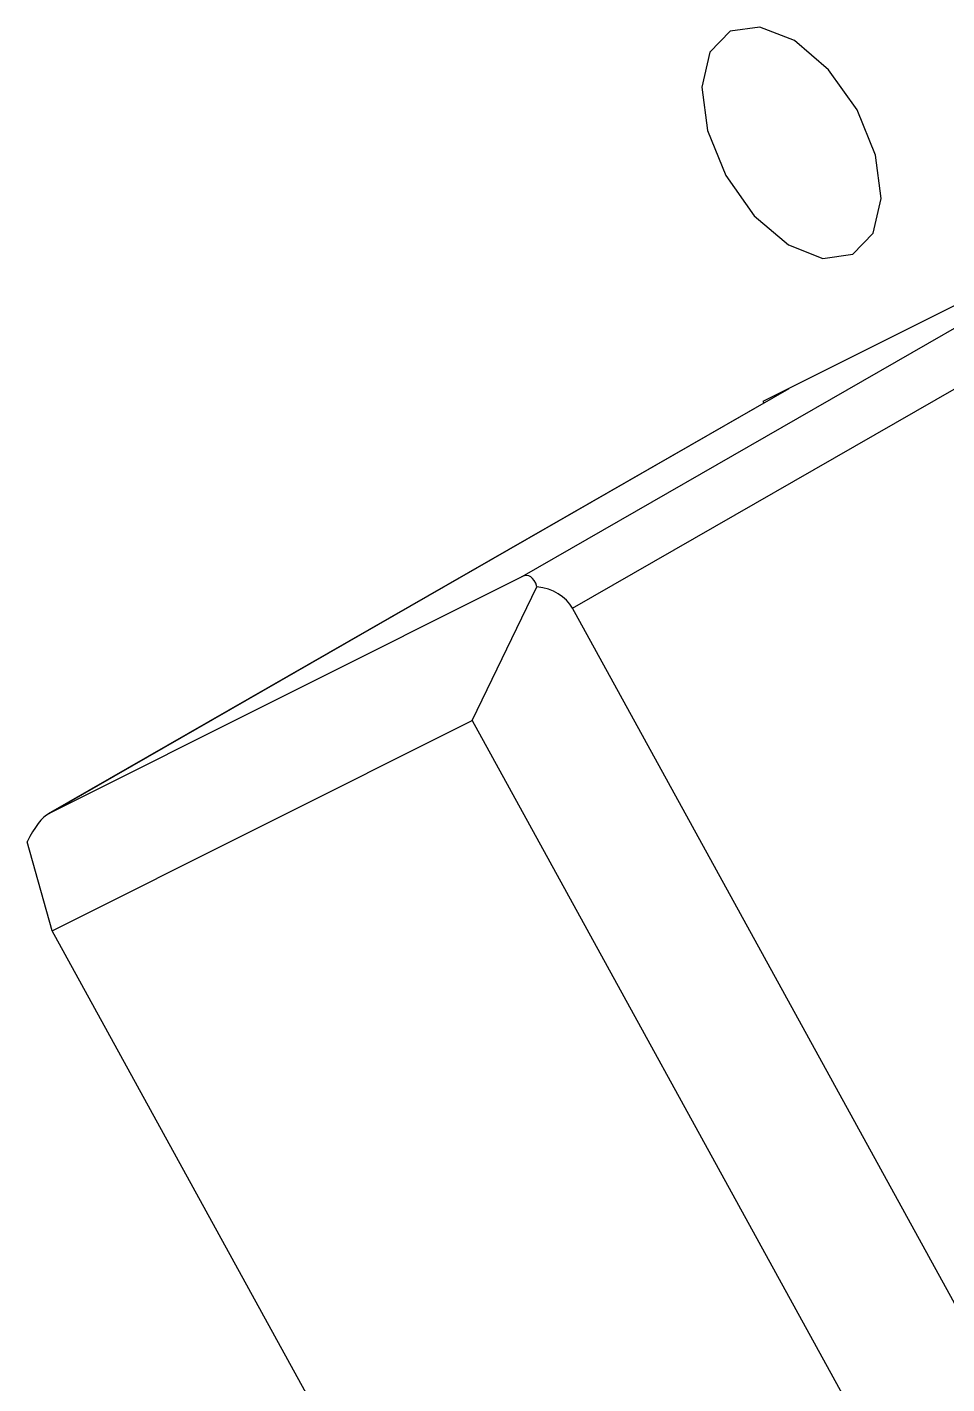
# Model space of a CAD drawing. Header units: millimetres. Extents: x -551930 to 36223, y -1733730 to 8014.
# Drawn here: x -551615.345 to -551613.313, y -1733688.714 to -1733685.716 of the extents above; entities that cross this region are included whole.
import ezdxf

# ---------------------------------------------------------------- set-up
doc = ezdxf.new("R2010")
doc.units = ezdxf.units.MM
doc.layers.get('0').update_dxf_attribs({"lineweight": 35})

msp = doc.modelspace()

# ---------------------------------------------------------------- linework, layer by layer
at = {"color": 7, "linetype": 'Continuous', "lineweight": 25}
for p, q in [((-551612.5302, -1733685.9482), (-551613.7191, -1733686.5435)), ((-551613.6621, -1733686.515), (-551615.2979, -1733687.4546)), ((-551613.7191, -1733686.5435), (-551613.7173, -1733686.5467)), ((-551614.2521, -1733686.9308), (-551615.296, -1733687.4535)), ((-551614.3613, -1733687.2485), (-551614.2186, -1733686.9525)), ((-551612.0821, -1733690.7457), (-551614.1399, -1733687.0003)), ((-551615.2892, -1733687.7132), (-551614.3613, -1733687.2485)), ((-551614.3613, -1733687.2485), (-551612.4118, -1733690.7968)), ((-551615.2892, -1733687.7132), (-551615.3445, -1733687.5163)), ((-551613.3397, -1733691.2615), (-551615.2892, -1733687.7132))]:
    msp.add_line(p, q, dxfattribs=at)
at = {"color": 8, "linetype": 'Continuous', "lineweight": 25}
for p, q in [((-551612.6172, -1733685.9917), (-551614.2521, -1733686.9308)), ((-551614.1399, -1733687.0003), (-551612.4769, -1733686.0451)), ((-551615.296, -1733687.4535), (-551613.6611, -1733686.5145))]:
    msp.add_line(p, q, dxfattribs=at)
at = {"color": 7, "linetype": 'Continuous', "lineweight": 25, "flags": 128}
msp.add_lwpolyline([(-551613.5112, -1733685.899), (-551613.574, -1733685.8102), (-551613.6494, -1733685.746), (-551613.7258, -1733685.7162), (-551613.7915, -1733685.7252), (-551613.8367, -1733685.7717), (-551613.8544, -1733685.8487), (-551613.8419, -1733685.9444), (-551613.8012, -1733686.0442), (-551613.7383, -1733686.133), (-551613.663, -1733686.1972), (-551613.5866, -1733686.227), (-551613.5208, -1733686.218), (-551613.4756, -1733686.1715), (-551613.4579, -1733686.0945), (-551613.4704, -1733685.9988), (-551613.5112, -1733685.899)], dxfattribs=at)
at = {"color": 7, "linetype": 'Continuous', "lineweight": 25}
for centre, major_axis, ratio, start_param, end_param in [((-551614.2777, -1733687.0751), (0.0411, 0.1466), 0.328921, 5.788319, 6.573717), ((-551614.2777, -1733687.0751), (0.1381, 0.0742), 0.717333, 0.006882, 0.792281), ((-551615.3216, -1733687.5979), (0.0411, 0.1466), 0.328921, 0.290532, 1.07593)]:
    msp.add_ellipse(centre, major_axis=major_axis, ratio=ratio, start_param=start_param, end_param=end_param, dxfattribs=at)

doc.saveas('drawing.dxf')
